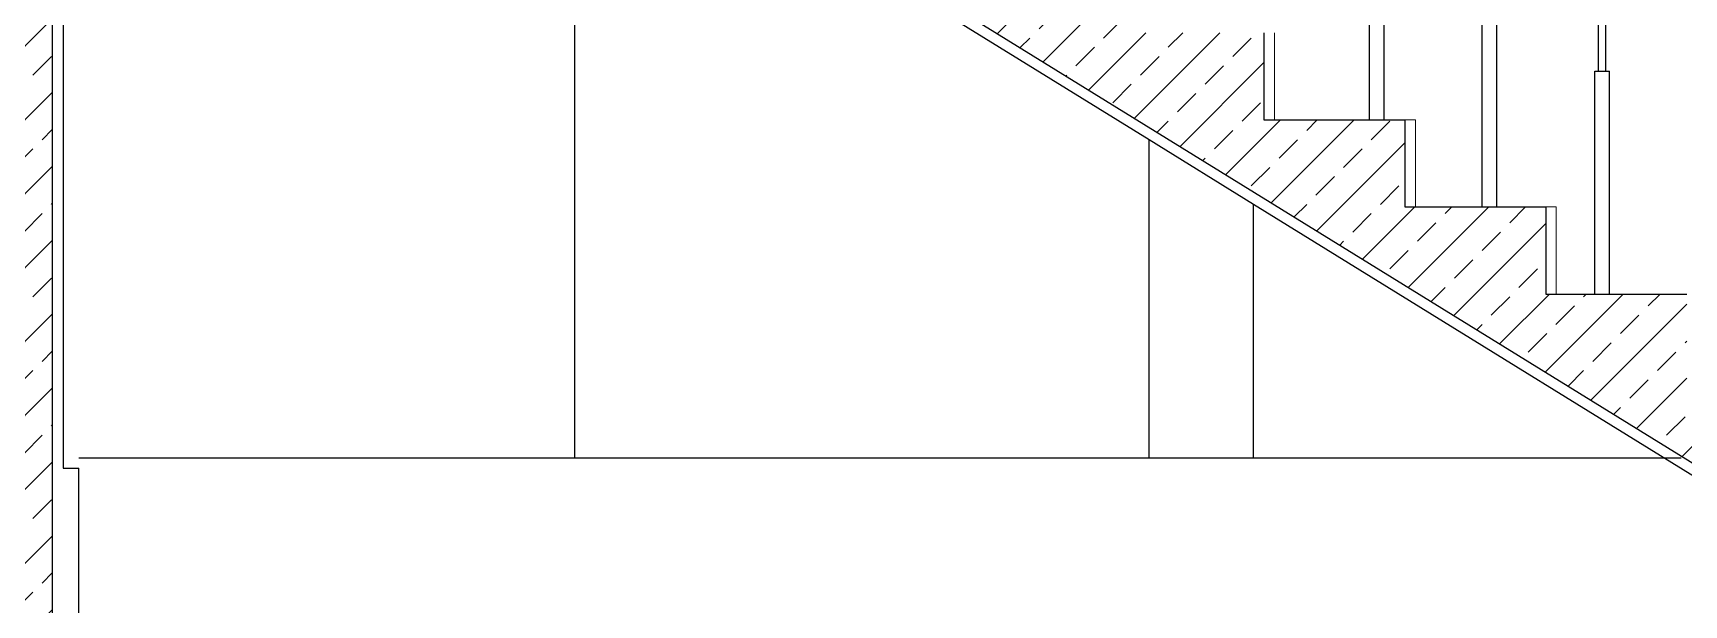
# Model space of a CAD drawing. Header units: millimetres. Extents: x 2232 to 85269, y -3593 to 5869.
# Drawn here: x 76813 to 77129.2, y 2981.6 to 3091 of the extents above; entities that cross this region are included whole.
import ezdxf

# ---------------------------------------------------------------- set-up
doc = ezdxf.new("R2010")
doc.units = ezdxf.units.MM
doc.layers.add('Standart', color=7, linetype='Continuous')
pattern_1 = [(45, (0, 0), (-7.07107, 7.07107), []), (45, (7.071, 0), (-7.07107, 7.07107), [5, -2.5])]

# ---------------------------------------------------------------- blocks, each defined once
blk = doc.blocks.new('IDE567Entity8313')
at = {"layer": 'Standart', "linetype": 'Continuous', "lineweight": -3}
h = blk.add_hatch(dxfattribs=at)
h.set_pattern_fill('ANSI33', color=171, scale=40, style=0)
h.set_pattern_definition(pattern_1)
h.paths.add_polyline_path([(785, 1050), (760, 1050), (760, 1350), (785, 1350)])
blk = doc.blocks.new('IDE567Entity8321')
at = {"layer": 'Standart', "linetype": 'Continuous', "lineweight": -3}
h = blk.add_hatch(dxfattribs=at)
h.set_pattern_fill('ANSI33', color=171, scale=40, style=0)
h.set_pattern_definition(pattern_1)
h.paths.add_polyline_path([(936, 1166.67), (963, 1166.67), (963, 1150), (990, 1150), (990, 1133.33), (1017, 1133.33), (1017, 1116.67), (1044, 1116.67), (1044, 1100), (1071, 1100), (1071, 1083.33), (1098, 1083.33), (1098, 1066.67), (1125, 1066.67), (1125, 1035), (909, 1168.33), (909, 1183.33), (936, 1183.33)])
blk = doc.blocks.new('IDE567Entity8326')
at = {"layer": 'Standart', "linetype": 'Continuous', "lineweight": -3}
h = blk.add_hatch(dxfattribs=at)
h.set_pattern_fill('ANSI33', color=171, scale=40, style=0)
h.set_pattern_definition(pattern_1)
h.paths.add_polyline_path([(785, 750), (760, 750), (760, 1050), (785, 1050)])
blk = doc.blocks.new('IDE567Entity8413')
at = {"layer": 'Standart', "color": 159, "linetype": 'Continuous', "lineweight": -3}
blk.add_lwpolyline([(885, 1052), (885, 1180.8)], dxfattribs=at)
blk = doc.blocks.new('IDE567Entity8437')
at = {"layer": 'Standart', "color": 134, "linetype": 'Continuous', "lineweight": -3}
blk.add_lwpolyline([(1080.39, 1083.33), (1080.39, 1126)], dxfattribs=at)
blk = doc.blocks.new('IDE567Entity8438')
at = {"layer": 'Standart', "color": 134, "linetype": 'Continuous', "lineweight": -3}
blk.add_lwpolyline([(1081.09, 1126), (1081.09, 1147.33)], dxfattribs=at)
blk = doc.blocks.new('IDE567Entity8440')
at = {"layer": 'Standart', "color": 134, "linetype": 'Continuous', "lineweight": -3}
blk.add_lwpolyline([(1080.39, 1126), (1081.09, 1126)], dxfattribs=at)
blk = doc.blocks.new('IDE567Entity8441')
at = {"layer": 'Standart', "color": 134, "linetype": 'Continuous', "lineweight": -3}
blk.add_lwpolyline([(1083.21, 1083.33), (1083.21, 1126)], dxfattribs=at)
blk = doc.blocks.new('IDE567Entity8442')
at = {"layer": 'Standart', "color": 134, "linetype": 'Continuous', "lineweight": -3}
blk.add_lwpolyline([(1082.51, 1126), (1082.51, 1147.33)], dxfattribs=at)
blk = doc.blocks.new('IDE567Entity8445')
at = {"layer": 'Standart', "color": 134, "linetype": 'Continuous', "lineweight": -3}
blk.add_lwpolyline([(1058.79, 1100), (1058.79, 1142)], dxfattribs=at)
blk = doc.blocks.new('IDE567Entity8449')
at = {"layer": 'Standart', "color": 134, "linetype": 'Continuous', "lineweight": -3}
blk.add_lwpolyline([(1061.61, 1100), (1061.61, 1142)], dxfattribs=at)
blk = doc.blocks.new('IDE567Entity8453')
at = {"layer": 'Standart', "color": 134, "linetype": 'Continuous', "lineweight": -3}
blk.add_lwpolyline([(1037.19, 1116.67), (1037.19, 1158)], dxfattribs=at)
blk = doc.blocks.new('IDE567Entity8457')
at = {"layer": 'Standart', "color": 134, "linetype": 'Continuous', "lineweight": -3}
blk.add_lwpolyline([(1040.01, 1116.67), (1040.01, 1158)], dxfattribs=at)
blk = doc.blocks.new('IDE567Entity8545')
at = {"layer": 'Standart', "color": 159, "linetype": 'Continuous', "lineweight": -3}
blk.add_lwpolyline([(995, 1052), (995, 1112.9)], dxfattribs=at)
blk = doc.blocks.new('IDE567Entity8547')
at = {"layer": 'Standart', "color": 159, "linetype": 'Continuous', "lineweight": -3}
blk.add_lwpolyline([(1015, 1052), (1015, 1100.55)], dxfattribs=at)
blk = doc.blocks.new('IDE567Entity8568')
at = {"layer": 'Standart', "color": 159, "linetype": 'Continuous', "lineweight": -3}
blk.add_lwpolyline([(790, 1052), (885, 1052)], dxfattribs=at)
blk = doc.blocks.new('IDE567Entity9325')
at = {"layer": 'Standart', "color": 159, "linetype": 'Continuous', "lineweight": -3}
blk.add_lwpolyline([(785, 900), (785, 1185)], dxfattribs=at)
blk = doc.blocks.new('IDE567Entity9354')
at = {"layer": 'Standart', "color": 159, "linetype": 'Continuous', "lineweight": -3}
blk.add_lwpolyline([(1017, 1133.33), (1017, 1116.67)], dxfattribs=at)
blk = doc.blocks.new('IDE567Entity9357')
at = {"layer": 'Standart', "color": 159, "linetype": 'Continuous', "lineweight": -3}
blk.add_lwpolyline([(1044, 1116.67), (1044, 1100)], dxfattribs=at)
blk = doc.blocks.new('IDE567Entity9358')
at = {"layer": 'Standart', "color": 159, "linetype": 'Continuous', "lineweight": -3}
blk.add_lwpolyline([(1017, 1116.67), (1019, 1116.67)], dxfattribs=at)
blk = doc.blocks.new('IDE567Entity9359')
at = {"layer": 'Standart', "color": 159, "linetype": 'Continuous', "lineweight": -3}
blk.add_lwpolyline([(1019, 1116.67), (1037.19, 1116.67)], dxfattribs=at)
blk = doc.blocks.new('IDE567Entity9360')
at = {"layer": 'Standart', "color": 159, "linetype": 'Continuous', "lineweight": -3}
blk.add_lwpolyline([(1071, 1100), (1071, 1083.33)], dxfattribs=at)
blk = doc.blocks.new('IDE567Entity9361')
at = {"layer": 'Standart', "color": 159, "linetype": 'Continuous', "lineweight": -3}
blk.add_lwpolyline([(1044, 1100), (1046, 1100)], dxfattribs=at)
blk = doc.blocks.new('IDE567Entity9362')
at = {"layer": 'Standart', "color": 159, "linetype": 'Continuous', "lineweight": -3}
blk.add_lwpolyline([(1046, 1100), (1058.79, 1100)], dxfattribs=at)
blk = doc.blocks.new('IDE567Entity9364')
at = {"layer": 'Standart', "color": 159, "linetype": 'Continuous', "lineweight": -3}
blk.add_lwpolyline([(1071, 1083.33), (1073, 1083.33)], dxfattribs=at)
blk = doc.blocks.new('IDE567Entity9365')
at = {"layer": 'Standart', "color": 159, "linetype": 'Continuous', "lineweight": -3}
blk.add_lwpolyline([(1073, 1083.33), (1080.39, 1083.33)], dxfattribs=at)
blk = doc.blocks.new('IDE567Entity9369')
at = {"layer": 'Standart', "color": 159, "linetype": 'Continuous', "lineweight": -3}
blk.add_lwpolyline([(882, 1185), (1125, 1035)], dxfattribs=at)
blk = doc.blocks.new('IDE567Entity9685')
at = {"layer": 'Standart', "color": 163, "linetype": 'Continuous', "lineweight": 5}
blk.add_lwpolyline([(1071, 1100), (1073, 1100)], dxfattribs=at)
blk = doc.blocks.new('IDE567Entity9686')
at = {"layer": 'Standart', "color": 163, "linetype": 'Continuous', "lineweight": 5}
blk.add_lwpolyline([(1073, 1100), (1073, 1083.33)], dxfattribs=at)
blk = doc.blocks.new('IDE567Entity9687')
at = {"layer": 'Standart', "color": 163, "linetype": 'Continuous', "lineweight": 5}
blk.add_lwpolyline([(1044, 1116.67), (1046, 1116.67)], dxfattribs=at)
blk = doc.blocks.new('IDE567Entity9688')
at = {"layer": 'Standart', "color": 163, "linetype": 'Continuous', "lineweight": 5}
blk.add_lwpolyline([(1046, 1116.67), (1046, 1100)], dxfattribs=at)
blk = doc.blocks.new('IDE567Entity9690')
at = {"layer": 'Standart', "color": 163, "linetype": 'Continuous', "lineweight": 5}
blk.add_lwpolyline([(1019, 1133.33), (1019, 1116.67)], dxfattribs=at)
blk = doc.blocks.new('IDE567Entity9895')
at = {"layer": 'Standart', "color": 11, "linetype": 'Continuous', "lineweight": -3}
blk.add_lwpolyline([(885, 1180.8), (995, 1112.9)], dxfattribs=at)
blk = doc.blocks.new('IDE567Entity9898')
at = {"layer": 'Standart', "color": 11, "linetype": 'Continuous', "lineweight": -3}
blk.add_lwpolyline([(787, 1183), (787, 1050)], dxfattribs=at)
blk = doc.blocks.new('IDE567Entity9899')
at = {"layer": 'Standart', "color": 11, "linetype": 'Continuous', "lineweight": -3}
blk.add_lwpolyline([(787, 1050), (790, 1050)], dxfattribs=at)
blk = doc.blocks.new('IDE567Entity9902')
at = {"layer": 'Standart', "color": 11, "linetype": 'Continuous', "lineweight": -3}
blk.add_lwpolyline([(790, 1015), (790, 1050)], dxfattribs=at)
blk = doc.blocks.new('IDE567Entity10076')
at = {"layer": 'Standart', "color": 134, "linetype": 'Continuous', "lineweight": -3}
blk.add_lwpolyline([(1081.09, 1126), (1082.51, 1126)], dxfattribs=at)
blk = doc.blocks.new('IDE567Entity10077')
at = {"layer": 'Standart', "color": 134, "linetype": 'Continuous', "lineweight": -3}
blk.add_lwpolyline([(1082.51, 1126), (1083.21, 1126)], dxfattribs=at)
blk = doc.blocks.new('IDE567Entity10166')
at = {"layer": 'Standart', "color": 159, "linetype": 'Continuous', "lineweight": -3}
blk.add_lwpolyline([(885, 1052), (995, 1052)], dxfattribs=at)
blk = doc.blocks.new('IDE567Entity10167')
at = {"layer": 'Standart', "color": 159, "linetype": 'Continuous', "lineweight": -3}
blk.add_lwpolyline([(995, 1052), (1015, 1052)], dxfattribs=at)
blk = doc.blocks.new('IDE567Entity10168')
at = {"layer": 'Standart', "color": 159, "linetype": 'Continuous', "lineweight": -3}
blk.add_lwpolyline([(1015, 1052), (1096.89, 1052)], dxfattribs=at)
blk = doc.blocks.new('IDE567Entity10677')
at = {"layer": 'Standart', "color": 159, "linetype": 'Continuous', "lineweight": -3}
blk.add_lwpolyline([(1037.19, 1116.67), (1040.01, 1116.67)], dxfattribs=at)
blk = doc.blocks.new('IDE567Entity10678')
at = {"layer": 'Standart', "color": 159, "linetype": 'Continuous', "lineweight": -3}
blk.add_lwpolyline([(1040.01, 1116.67), (1044, 1116.67)], dxfattribs=at)
blk = doc.blocks.new('IDE567Entity10679')
at = {"layer": 'Standart', "color": 159, "linetype": 'Continuous', "lineweight": -3}
blk.add_lwpolyline([(1058.79, 1100), (1061.61, 1100)], dxfattribs=at)
blk = doc.blocks.new('IDE567Entity10680')
at = {"layer": 'Standart', "color": 159, "linetype": 'Continuous', "lineweight": -3}
blk.add_lwpolyline([(1061.61, 1100), (1071, 1100)], dxfattribs=at)
blk = doc.blocks.new('IDE567Entity10681')
at = {"layer": 'Standart', "color": 159, "linetype": 'Continuous', "lineweight": -3}
blk.add_lwpolyline([(1080.39, 1083.33), (1083.21, 1083.33)], dxfattribs=at)
blk = doc.blocks.new('IDE567Entity10682')
at = {"layer": 'Standart', "color": 159, "linetype": 'Continuous', "lineweight": -3}
blk.add_lwpolyline([(1083.21, 1083.33), (1098, 1083.33)], dxfattribs=at)
blk = doc.blocks.new('IDE567Entity10928')
at = {"layer": 'Standart', "color": 11, "linetype": 'Continuous', "lineweight": -3}
blk.add_lwpolyline([(995, 1112.9), (1015, 1100.55)], dxfattribs=at)
blk = doc.blocks.new('IDE567Entity10929')
at = {"layer": 'Standart', "color": 11, "linetype": 'Continuous', "lineweight": -3}
blk.add_lwpolyline([(1015, 1100.55), (1125, 1032.65)], dxfattribs=at)

msp = doc.modelspace()

# ---------------------------------------------------------------- block references
at = {"layer": 'Standart'}
for name in ['IDE567Entity8313', 'IDE567Entity9325', 'IDE567Entity9898', 'IDE567Entity9369', 'IDE567Entity8321', 'IDE567Entity8413', 'IDE567Entity9895', 'IDE567Entity8453', 'IDE567Entity8457', 'IDE567Entity8438', 'IDE567Entity8442', 'IDE567Entity8445', 'IDE567Entity8449', 'IDE567Entity9354', 'IDE567Entity9690', 'IDE567Entity8437', 'IDE567Entity8440', 'IDE567Entity10076', 'IDE567Entity10077', 'IDE567Entity8441', 'IDE567Entity9358', 'IDE567Entity9359', 'IDE567Entity10677', 'IDE567Entity10678', 'IDE567Entity9357', 'IDE567Entity9687', 'IDE567Entity9688', 'IDE567Entity8545', 'IDE567Entity10928', 'IDE567Entity8547', 'IDE567Entity10929', 'IDE567Entity9361', 'IDE567Entity9362', 'IDE567Entity10679', 'IDE567Entity10680', 'IDE567Entity9360', 'IDE567Entity9685', 'IDE567Entity9686', 'IDE567Entity9364', 'IDE567Entity9365', 'IDE567Entity10681', 'IDE567Entity10682', 'IDE567Entity8326', 'IDE567Entity9899', 'IDE567Entity8568', 'IDE567Entity9902', 'IDE567Entity10166', 'IDE567Entity10167', 'IDE567Entity10168']:
    msp.add_blockref(name, (76031.79, 1957.74), dxfattribs=at)

doc.saveas('drawing.dxf')
